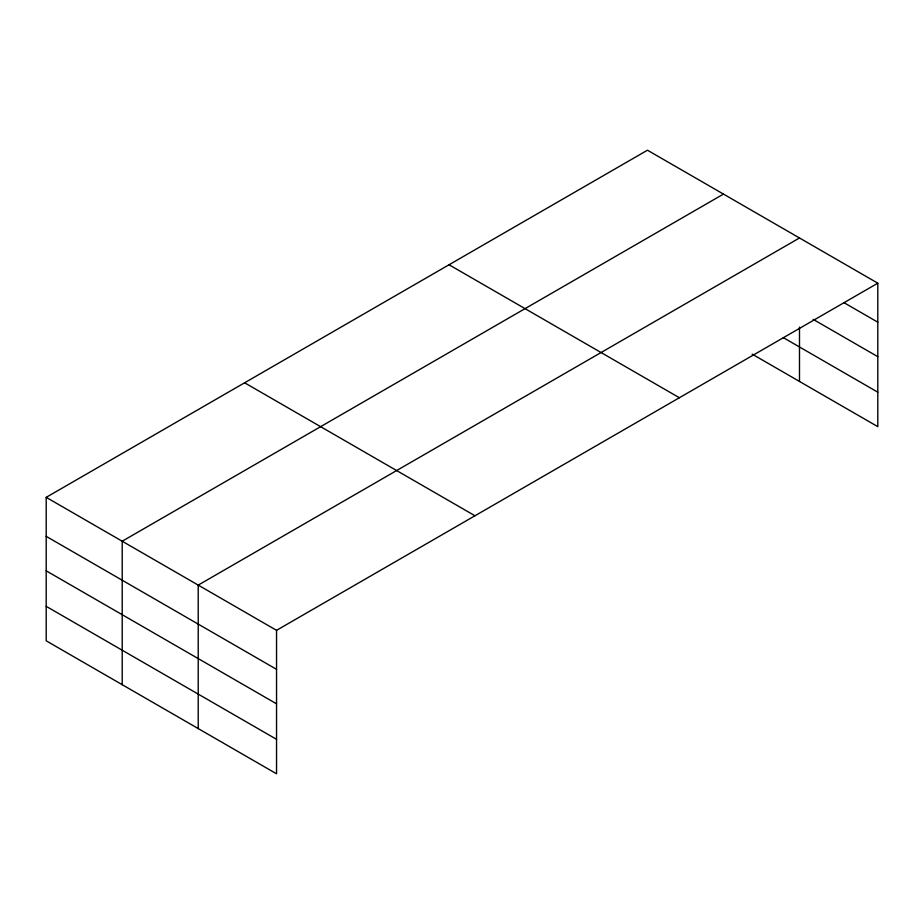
<?xml version="1.0" encoding="UTF-8"?>
<svg xmlns="http://www.w3.org/2000/svg" width="924" height="924" viewBox="0 0 924 924"><rect width="100%" height="100%" fill="white"/><g stroke="black" fill="none" stroke-linecap="round" stroke-linejoin="round"><path stroke-width="1.39" d="M46.2 497.343L276.542 630.33L276.542 773.792L46.2 640.817L46.2 497.343L647.458 150.208L877.8 283.183L877.8 426.657L752.136 354.111M723.469 194.086L122.211 541.221L122.211 684.696M799.491 237.976L198.221 585.111L198.221 728.586M276.542 630.33L877.8 283.183M844.236 302.818L877.8 322.199M813.155 319.358L877.8 356.676M783.286 337.618L877.8 392.192M449.041 264.761L679.383 397.747M244.617 382.79L474.959 515.765M46.2 536.347L276.542 669.334M46.2 570.824L276.542 703.811M46.2 606.34L276.542 739.327M799.491 327.084L799.491 381.45"/></g></svg>
